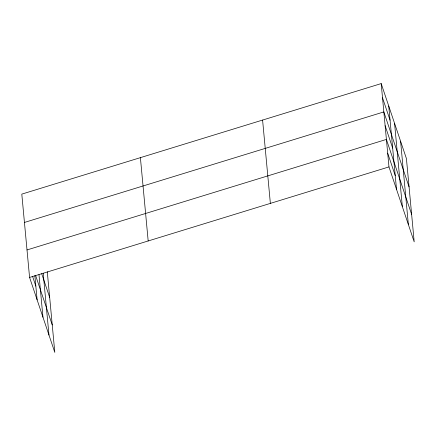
<?xml version="1.0" encoding="UTF-8"?>
<svg xmlns="http://www.w3.org/2000/svg" width="436" height="436" viewBox="0 0 436 436"><rect width="100%" height="100%" fill="white"/><g stroke="black" fill="none" stroke-linecap="round" stroke-linejoin="round"><path stroke-width="0.65" d="M381.189 83.592L388.972 166.912L414.2 241.882L406.423 158.562L381.189 83.592L21.8 194.118L29.577 277.438L54.811 352.408L47.284 271.786M24.443 222.447L383.838 111.921L409.066 186.891M27.01 249.942L386.405 139.416L411.633 214.387M29.577 277.438L388.972 166.912M382.514 97.757L390.062 120.183M385.119 125.666L392.667 148.093M387.686 153.161L395.234 175.588M41.693 273.699L49.677 297.417M35.638 275.579L52.244 324.913M32.607 276.506L35.845 286.12M400.586 141.22L408.363 224.54M394.575 123.355L402.352 206.675M388.738 106.019L396.515 189.338M262.592 120.064L270.369 203.383M140.397 157.647L148.18 240.966M43.208 273.334L48.974 335.071M38.989 274.653L42.962 317.206M34.864 275.645L37.125 299.864"/></g></svg>
